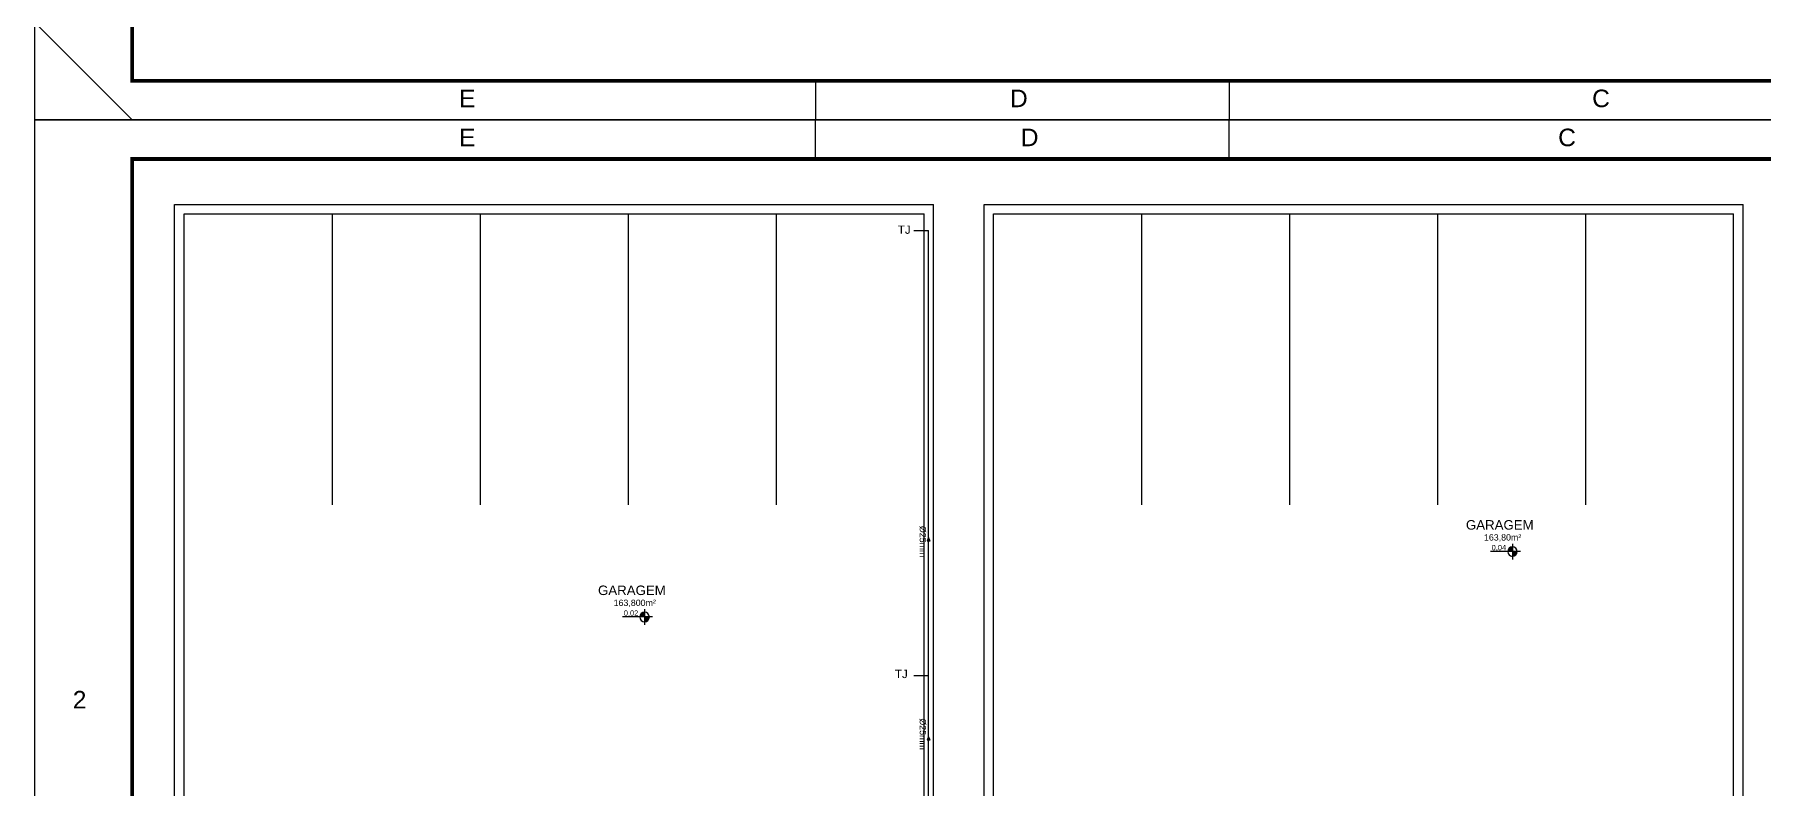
# Model space of a CAD drawing. Header units: millimetres. Extents: x 5512 to 5596, y 903 to 1082.
# Drawn here: x 5511.85 to 5556.13, y 1005 to 1024.31 of the extents above; entities that cross this region are included whole.
import ezdxf
from ezdxf.enums import TextEntityAlignment as Align

# ---------------------------------------------------------------- set-up
doc = ezdxf.new("R2010")
doc.units = ezdxf.units.MM
for name, color, linetype in [('0-COTAS', 8, 'Continuous'), ('A-PEN-W', 7, 'Continuous'), ('A-PEN-Y', 2, 'Continuous'), ('AF', 5, 'Continuous'), ('NIVEIS', 1, 'Continuous'), ("PRANCHA - PROJETU'S", 7, 'Continuous'), ('Prumadas_T', 2, 'Continuous'), ('TEXTO', 3, 'Continuous')]:
    doc.layers.add(name, color=color, linetype=linetype)
doc.styles.add('ARIAL', font='arial.ttf', dxfattribs={"height": 2})
doc.styles.add('CARIMBO_DADOS', font='arial.ttf', dxfattribs={"height": 0.1})
doc.styles.get("Standard").update_dxf_attribs({"font": 'arial.ttf'})
doc.styles.add('T20', font='PORT2', dxfattribs={"height": 0.2})
doc.styles.add('TEXT', font='arial.ttf')

# ---------------------------------------------------------------- blocks, each defined once
blk = doc.blocks.new('ADFSGASDFG')
at = {"layer": "PRANCHA - PROJETU'S", "color": 1}
for p, q in [((360.678, 107.346), (276.578, 107.346)), ((276.578, 107.346), (276.578, 47.946)), ((296.578, 106.346), (296.578, 107.346)), ((307.178, 106.346), (307.178, 107.346)), ((279.078, 47.946), (276.578, 50.446)), ((296.578, 48.946), (296.578, 47.946)), ((307.178, 48.946), (307.178, 47.946)), ((307.178, 48.946), (307.178, 47.946)), ((276.578, 47.946), (360.678, 47.946))]:
    blk.add_line(p, q, dxfattribs=at)
at = {"layer": "PRANCHA - PROJETU'S", "color": 4, "const_width": 0.1}
blk.add_lwpolyline([(279.078, 106.346), (359.678, 106.346), (359.678, 48.946), (279.078, 48.946)], close=True, dxfattribs=at)
at = {"layer": "PRANCHA - PROJETU'S", "color": 50, "linetype": 'Continuous', "style": 'ARIAL'}
for s, p in [('E', (287.661, 106.896)), ('D', (302.065, 106.896)), ('C', (315.828, 106.896)), ('2', (277.732, 92.496)), ('E', (287.661, 48.496)), ('D', (301.788, 48.496)), ('C', (316.698, 48.496)), ('C', (316.698, 48.496))]:
    blk.add_text(s, height=0.45, dxfattribs=at).set_placement(p, align=Align.MIDDLE)
blk = doc.blocks.new('cotas')
at = {"layer": 'A-PEN-Y'}
h = blk.add_hatch(color=256, dxfattribs=at)
h.paths.add_polyline_path([(0.135, 0, 0.414214), (0, 0.135), (0, 0)])
h.paths.add_polyline_path([(0, 0), (-0.135, 0, 0.414214), (0, -0.135)])
at = {"layer": 'A-PEN-W'}
for p, q in [((-0.223, 0), (0.621, 0)), ((0, 0.223), (0, -0.223))]:
    blk.add_line(p, q, dxfattribs=at)
blk.add_circle((0, 0), 0.135, dxfattribs=at)
at = {"layer": 'A-PEN-W', "style": 'T20'}
blk.add_attdef('COTA', (0.167, 0.038), '', height=0.15, dxfattribs=at)

msp = doc.modelspace()

# ---------------------------------------------------------------- linework, layer by layer
at = {"layer": '0-COTAS'}
for p, q in [((5515.438, 1019.954), (5534.878, 1019.954)), ((5515.438, 971.354), (5515.438, 1019.954)), ((5534.878, 972.163), (5534.878, 1019.954)), ((5536.172, 1019.954), (5555.612, 1019.954)), ((5536.172, 971.354), (5536.172, 1019.954)), ((5555.612, 972.163), (5555.612, 1019.954)), ((5515.681, 976.457), (5515.681, 1019.711)), ((5515.681, 1019.711), (5534.635, 1019.711)), ((5519.472, 1019.711), (5519.472, 1012.259)), ((5523.263, 1019.711), (5523.263, 1012.259)), ((5527.054, 1019.711), (5527.054, 1012.259)), ((5530.845, 1019.711), (5530.845, 1012.259)), ((5534.635, 972.406), (5534.635, 1019.711)), ((5536.415, 976.457), (5536.415, 1019.711)), ((5536.415, 1019.711), (5555.369, 1019.711)), ((5540.206, 1019.711), (5540.206, 1012.259)), ((5543.997, 1019.711), (5543.997, 1012.259)), ((5547.788, 1019.711), (5547.788, 1012.259)), ((5551.579, 1019.711), (5551.579, 1012.259)), ((5555.369, 972.406), (5555.369, 1019.711))]:
    msp.add_line(p, q, dxfattribs=at)
at = {"layer": 'AF'}
for p, q in [((5534.373, 1019.29), (5534.753, 1019.29)), ((5534.753, 1004.526), (5534.753, 1019.29)), ((5534.373, 1007.884), (5534.753, 1007.884))]:
    msp.add_line(p, q, dxfattribs=at)
for points in [[(5534.753, 1011.421, 0), (5534.712, 1011.34, 0), (5534.793, 1011.34, 0), (5534.753, 1011.421, 0)], [(5534.753, 1006.318, 0), (5534.712, 1006.237, 0), (5534.793, 1006.237, 0), (5534.753, 1006.318, 0)]]:
    msp.add_polyline3d(points, dxfattribs=at)

# ---------------------------------------------------------------- block references
at = {"layer": '0-COTAS', "color": 1}
ref = msp.add_blockref('cotas', (5549.705, 1011.063), dxfattribs=dict(at, xscale=-0.9071999999962282, yscale=0.9071999999991749, zscale=0.9071999999991749))
ref.add_attrib('COTA', '0,04', (5549.173, 1011.096), dxfattribs={"layer": 'NIVEIS', "color": 1, "height": 0.1361, "style": 'TEXT'})
ref = msp.add_blockref('cotas', (5527.477, 1009.387), dxfattribs=dict(at, xscale=-0.9071999999962282, yscale=0.9071999999991749, zscale=0.9071999999991749))
ref.add_attrib('COTA', '0,02', (5526.945, 1009.42), dxfattribs={"layer": 'NIVEIS', "color": 1, "height": 0.1361, "style": 'TEXT'})
at = {"layer": "PRANCHA - PROJETU'S", "color": 1}
for p in [(5235.275, 974.176), (5235.275, 914.776)]:
    msp.add_blockref('ADFSGASDFG', p, dxfattribs=at)

# ---------------------------------------------------------------- texts
at = {"layer": '0-COTAS', "color": 230, "char_height": 0.243, "attachment_point": 5, "style": 'CARIMBO_DADOS'}
for insert in [(5549.381, 1011.745), (5527.152, 1010.069)]:
    msp.add_mtext_dynamic_manual_height_columns('GARAGEM', width=0.84921, gutter_width=0.5, heights=[0], dxfattribs=dict(at, insert=insert))
at = {"layer": '0-COTAS', "color": 230, "char_height": 0.162, "attachment_point": 5, "style": 'CARIMBO_DADOS'}
for s, insert in [('163,80m²', (5549.453, 1011.411)), ('163,800m²', (5527.225, 1009.735))]:
    msp.add_mtext(s, dxfattribs=dict(at, insert=insert))
at = {"layer": 'Prumadas_T'}
for p in [(5533.963, 1019.203), (5533.888, 1007.822)]:
    msp.add_text('TJ', height=0.2123, rotation=360, dxfattribs=at).set_placement(p)
at = {"layer": 'TEXTO'}
for p in [(5534.605, 1011.318), (5534.605, 1006.387)]:
    msp.add_text('Ø25mm', height=0.162, rotation=270, dxfattribs=at).set_placement(p, align=Align.MIDDLE_CENTER)

doc.saveas('drawing.dxf')
